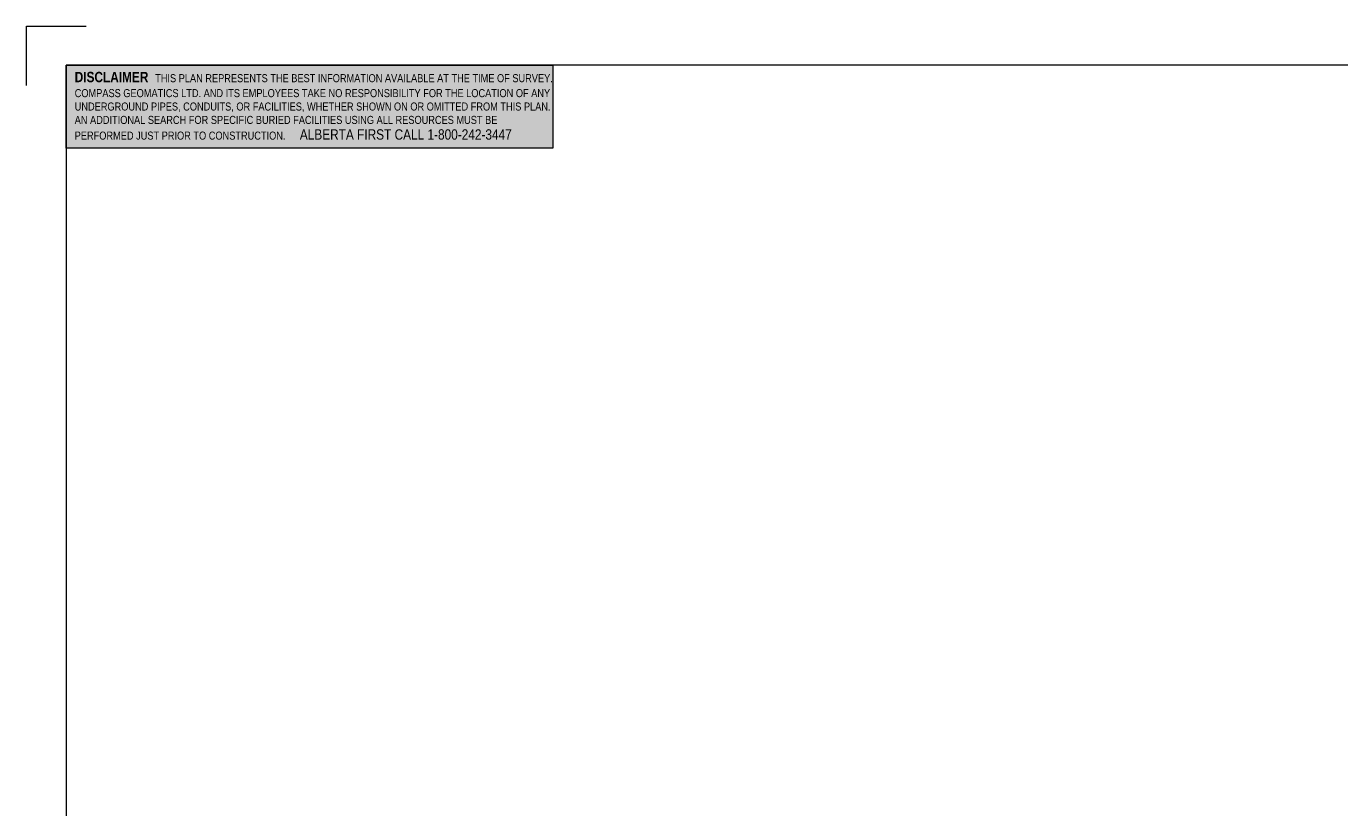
# Paper-space layout 'RTF' of a CAD drawing. Extents: x -1578 to 581, y 336 to 1733.
# Drawn here: x -1578 to -433, y 1051 to 1733 of the extents above; entities that cross this region are included whole.
import ezdxf

# ---------------------------------------------------------------- set-up
doc = ezdxf.new("R2010")
doc.units = 0
doc.header["$LTSCALE"] = 5
doc.layers.get('Defpoints').update_dxf_attribs({"color": 9})
for name, color, linetype in [('CG-BORDER', 2, 'Continuous'), ('CG-NOTES', 7, 'Continuous'), ('S-1', 1, 'Continuous'), ('S-2', 2, 'Continuous')]:
    doc.layers.add(name, color=color, linetype=linetype)
doc.styles.add('80', font='ARIALN.TTF', dxfattribs={"height": 10})
doc.styles.add('80L', font='ARIALN.TTF', dxfattribs={"height": 10})

# ---------------------------------------------------------------- blocks, each defined once
blk = doc.blocks.new('DISCLAIMER2021')
at = {"layer": 'CG-NOTES'}
h = blk.add_hatch(color=254, dxfattribs=at)
h.dxf.hatch_style = 1
h.paths.add_polyline_path([(0, 0), (423.6, 0), (423.6, -72), (0, -72)])
blk.add_lwpolyline([(0, 0), (423.6, 0), (423.6, -72), (0, -72)], close=True, dxfattribs=at)
at = {"layer": 'CG-NOTES', "insert": (7.4, -5.7), "char_height": 7, "attachment_point": 1, "style": '80L'}
blk.add_mtext_dynamic_manual_height_columns('{\\fArial Narrow|b1|i0|c0|p34;\\H1.2857x;\\C7;DISCLAIMER\\fArial Narrow|b0|i0|c0|p34;\\H0.43212x;\\C256;    \\H1.7999x;\\C0;THIS PLAN REPRESENTS THE BEST INFORMATION AVAILABLE AT THE TIME OF SURVEY. COMPASS GEOMATICS LTD. AND ITS EMPLOYEES TAKE NO RESPONSIBILITY FOR THE LOCATION OF ANY UNDERGROUND PIPES, CONDUITS, OR FACILITIES, WHETHER SHOWN ON OR OMITTED FROM THIS PLAN. AN ADDITIONAL SEARCH FOR SPECIFIC BURIED FACILITIES USING ALL RESOURCES MUST BE PERFORMED JUST PRIOR TO CONSTRUCTION.\\fBook Antiqua|b0|i0|c0|p18;^I\\fArial Narrow|b0|i0|c0|p34;\\H1.2857x;\\C240;ALBERTA FIRST CALL 1-800-242-3447}', width=417.848, gutter_width=45, heights=[0], dxfattribs=at)
blk = doc.blocks.new('*U379')
at = {"layer": 'Defpoints'}
for p, q in [((-2159, 1397), (-2106.8, 1397)), ((-2159, 1345.5), (-2159, 1397))]:
    blk.add_line(p, q, dxfattribs=at)
at = {"layer": 'S-1'}
blk.add_line((-2159, 1397), (-2159, 1397), dxfattribs=at)
at = {"layer": 'S-2'}
blk.add_lwpolyline([(-2124.3, 34), (-34.7, 34), (-34.7, 1363), (-2124.3, 1363)], close=True, dxfattribs=at)
at = {"style": '80', "flags": 1}
blk.add_attdef('PAGEID', (-1027.2, 51.5), '', height=10, rotation=90, dxfattribs=at)

psp = doc.layouts.new('RTF')

# ---------------------------------------------------------------- block references
at = {"layer": 'CG-BORDER'}
psp.add_blockref('*U379', (581, 335.8), dxfattribs=at)
at = {"layer": 'CG-NOTES'}
psp.add_blockref('DISCLAIMER2021', (-1543.3, 1698.8), dxfattribs=at)

doc.saveas('drawing.dxf')
